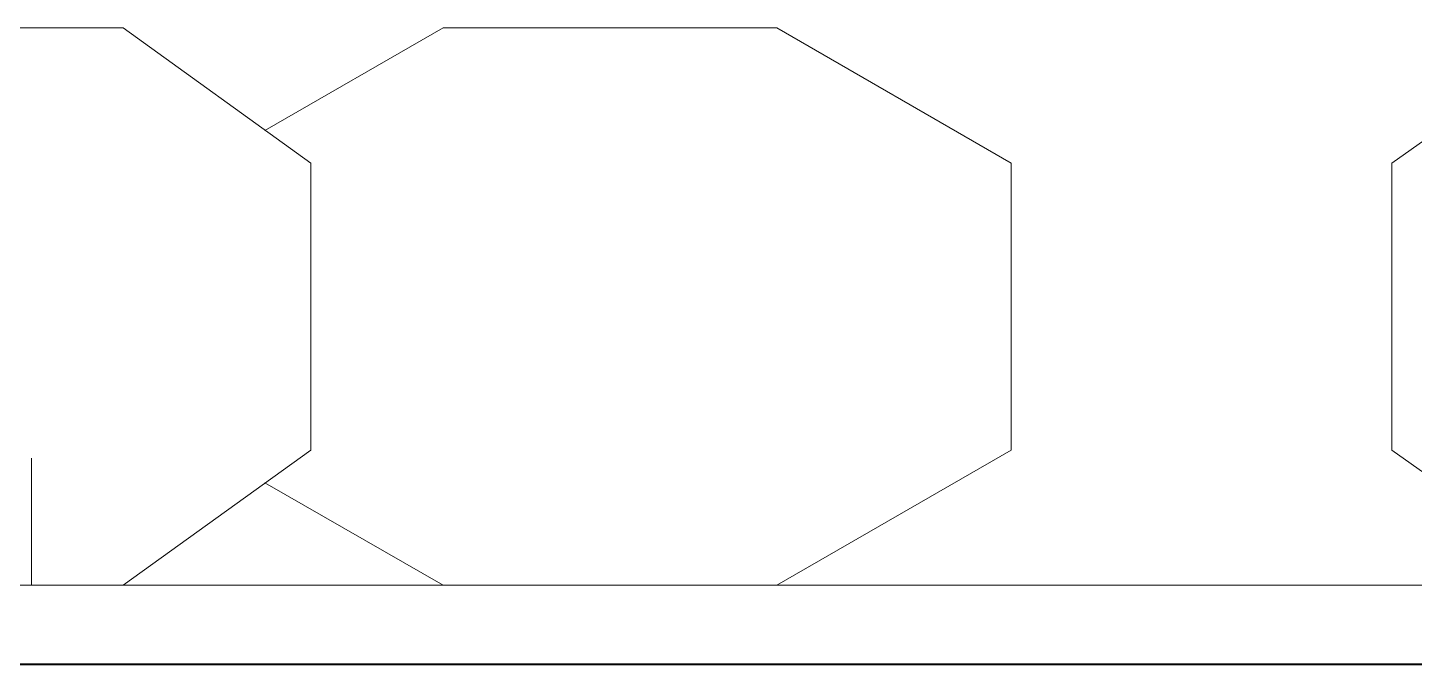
# Model space of a CAD drawing. Extents: x 65572 to 72871, y 30718 to 33858.
# Drawn here: x 65987.22 to 65995.98, y 33416.08 to 33420.1 of the extents above; entities that cross this region are included whole.
import ezdxf

# ---------------------------------------------------------------- set-up
doc = ezdxf.new("R2010")
doc.units = 0
doc.header["$LTSCALE"] = 0.5
doc.header["$MEASUREMENT"] = 0
doc.layers.get('0').update_dxf_attribs({"color": 20, "linetype": 'CONTINUOUS'})
for name, color, linetype, lineweight in [('Framing', 142, 'CONTINUOUS', 13), ('Layout', 154, 'CONTINUOUS', 5), ('Structure', 7, 'CONTINUOUS', 40)]:
    doc.layers.add(name, color=color, linetype=linetype, lineweight=lineweight)

# ---------------------------------------------------------------- blocks, each defined once
blk = doc.blocks.new('12fstg01')
at = {"color": 0, "linetype": 'ByBlock'}
for p, q in [((-0.25256, 0.07399), (-0.20648, 0.07399)), ((-0.20648, 0.07399), (-0.18157, 0.056)), ((-0.16399, 0.07399), (-0.18766, 0.06034)), ((-0.11971, 0.07399), (-0.16399, 0.07399)), ((-0.11971, 0.07399), (-0.08857, 0.056)), ((-0.03806, 0.056), (-0.01273, 0.07399)), ((-0.18157, 0.056), (-0.18157, 0.0179)), ((-0.08857, 0.0179), (-0.08857, 0.056)), ((-0.03806, 0.056), (-0.03806, 0.0179)), ((-0.18157, 0.0179), (-0.20648, 0)), ((-0.08857, 0.0179), (-0.11971, 0)), ((-0.03806, 0.0179), (-0.01273, 0)), ((-0.16399, 0), (-0.18766, 0.01356)), ((-0.20648, 0), (-0.25256, 0)), ((-0.11971, 0), (-0.16399, 0))]:
    blk.add_line(p, q, dxfattribs=at)

msp = doc.modelspace()

# ---------------------------------------------------------------- linework, layer by layer
at = {"layer": 'Framing'}
msp.add_line((65916.121008, 33416.58061), (66520.623975, 33416.58061), dxfattribs=at)
at = {"layer": 'Layout', "linetype": 'ByBlock'}
msp.add_line((65987.244439, 33417.381814), (65987.244439, 33416.58061), dxfattribs=at)
at = {"layer": 'Structure'}
msp.add_line((65890.468358, 33416.080608), (66523.123987, 33416.080608), dxfattribs=at)

# ---------------------------------------------------------------- block references
at = {"layer": 'Layout', "linetype": 'ByBlock', "xscale": 47.58705652932135, "yscale": 47.58705652932135, "zscale": 47.58705652932135}
msp.add_blockref('12fstg01', (65997.648773, 33416.58061), dxfattribs=at)

doc.saveas('drawing.dxf')
